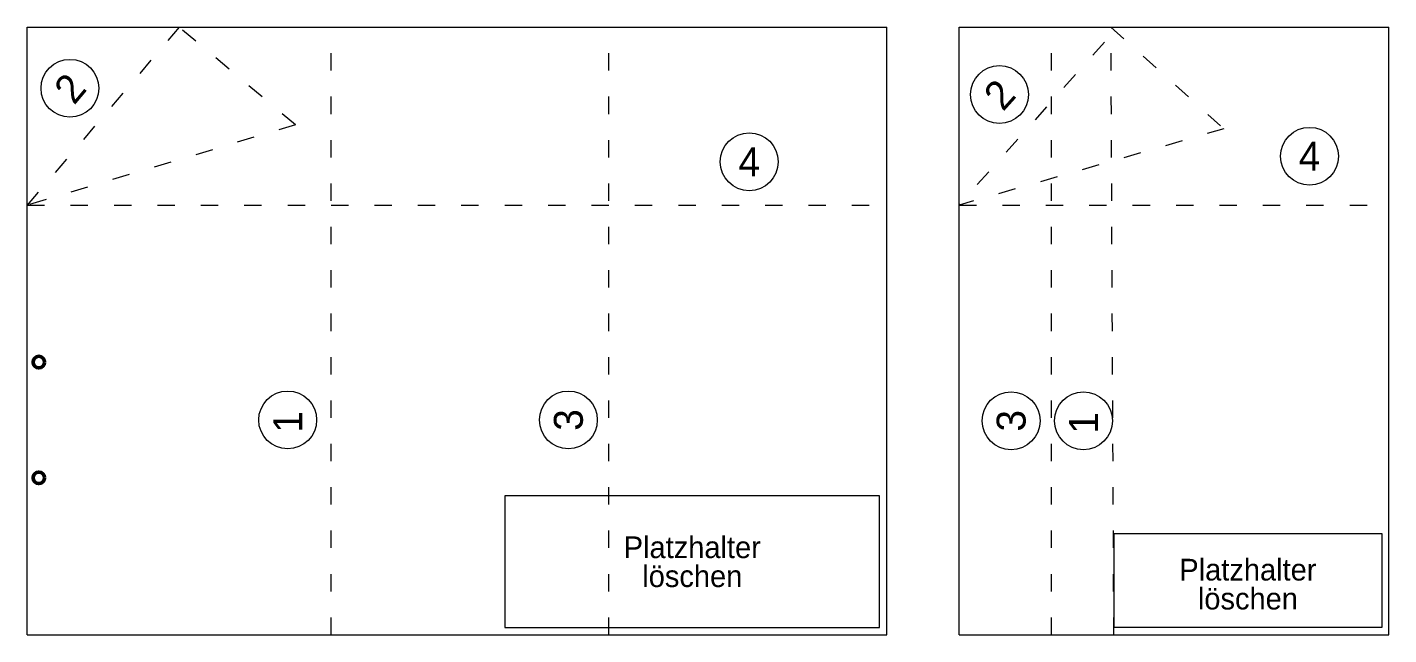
# Model space of a CAD drawing. Header units: millimetres. Extents: x -10 to 4154, y -219 to 3798.
# Drawn here: x 2128 to 3069, y 1598 to 2018 of the extents above; entities that cross this region are included whole.
import ezdxf
from ezdxf.enums import TextEntityAlignment as Align

# ---------------------------------------------------------------- set-up
doc = ezdxf.new("R2010")
doc.units = ezdxf.units.MM
doc.linetypes.add('ACAD_ISO03W100', pattern=[30, 12, -18])
for name, color, linetype, lineweight, true_color in [('Blattformate', 2, 'Continuous', 5, 0xffff00), ('Faltung', 7, 'ACAD_ISO03W100', 0, 0x000000), ('Hilfe', 6, 'Continuous', 5, 0xff00ff), ('Lochung', 94, 'Continuous', 50, 0x008000), ('Nr', 1, 'Continuous', 5, 0xff0000), ('Platzhalter PK', 1, 'Continuous', 5, 0xff0000)]:
    doc.layers.add(name, color=color, linetype=linetype, lineweight=lineweight, true_color=true_color)
doc.styles.add('textstyle106', font='')
doc.styles.add('textstyle107', font='')
doc.styles.add('textstyle108', font='')
doc.styles.add('textstyle110', font='')
doc.styles.add('textstyle111', font='')
doc.styles.add('textstyle112', font='')
doc.styles.add('textstyle113', font='')
doc.styles.add('textstyle119', font='')
doc.styles.add('textstyle209', font='')
doc.styles.add('textstyle240', font='')
doc.styles.add('textstyle241', font='')
doc.styles.add('textstyle245', font='')
doc.styles.get('textstyle106').set_extended_font_data('TGL 31034-1')
doc.styles.get('textstyle107').set_extended_font_data('TGL 31034-1')
doc.styles.get('textstyle108').set_extended_font_data('TGL 31034-1')
doc.styles.get('textstyle110').set_extended_font_data('TGL 31034-1')
doc.styles.get('textstyle111').set_extended_font_data('TGL 31034-1')
doc.styles.get('textstyle112').set_extended_font_data('TGL 31034-1')
doc.styles.get('textstyle113').set_extended_font_data('TGL 31034-1')
doc.styles.get('textstyle119').set_extended_font_data('TGL 31034-1')
doc.styles.get('textstyle209').set_extended_font_data('TGL 31034-1')
doc.styles.get('textstyle240').set_extended_font_data('TGL 31034-1')
doc.styles.get('textstyle241').set_extended_font_data('TGL 31034-1')
doc.styles.get('textstyle245').set_extended_font_data('TGL 31034-1')

msp = doc.modelspace()

# ---------------------------------------------------------------- linework, layer by layer
at = {"layer": 'Blattformate'}
for p, q in [((2127.71, 1598.13), (2127.71, 2018.13)), ((2127.71, 2018.13), (2721.71, 2018.13)), ((2721.71, 1598.13), (2721.71, 2018.13)), ((2771.71, 1598.13), (2771.71, 2018.13)), ((2771.71, 2018.13), (3068.71, 2018.13)), ((3068.71, 1598.13), (3068.71, 2018.13)), ((2127.71, 1598.13), (2721.71, 1598.13)), ((2771.71, 1598.13), (3068.71, 1598.13))]:
    msp.add_line(p, q, dxfattribs=at)
at = {"layer": 'Faltung'}
for p, q in [((2232.71, 2018.13), (2127.71, 1895.13)), ((2313.15, 1950.64), (2232.71, 2018.13)), ((2337.71, 1598.13), (2337.71, 2018.13)), ((2529.71, 1598.13), (2529.71, 2018.13)), ((2835.71, 1598.13), (2835.71, 2018.13)), ((2878.71, 1598.13), (2876.71, 2018.13)), ((2876.71, 2018.13), (2954.74, 1947.87)), ((2872.18, 2007.86), (2771.71, 1895.13)), ((2313.15, 1950.64), (2127.71, 1895.13)), ((2954.74, 1947.87), (2771.71, 1895.13)), ((2127.71, 1895.13), (2721.71, 1895.13)), ((2771.71, 1895.13), (3068.71, 1895.13))]:
    msp.add_line(p, q, dxfattribs=at)
at = {"layer": 'Lochung'}
for centre in [(2135.71, 1786.63), (2135.71, 1706.63)]:
    msp.add_circle(centre, 4, dxfattribs=at)
at = {"layer": 'Nr'}
for centre in [(2157.23, 1975.91), (2799.65, 1971.57), (3013.95, 1928.92), (2626.71, 1925.13), (2307.71, 1746.63), (2501.71, 1746.63), (2807.71, 1746.07), (2857.71, 1746.07)]:
    msp.add_circle(centre, 20, dxfattribs=at)
at = {"layer": 'Platzhalter PK'}
for p, q in [((2716.85, 1694.13), (2457.85, 1694.13)), ((2457.85, 1694.13), (2457.85, 1603.13)), ((2716.85, 1603.13), (2716.85, 1694.13)), ((2878.85, 1668.13), (3063.85, 1668.13)), ((2878.85, 1603.13), (2878.85, 1668.13)), ((3063.85, 1668.13), (3063.85, 1603.13)), ((2457.85, 1603.13), (2716.85, 1603.13)), ((3063.85, 1603.13), (2878.85, 1603.13))]:
    msp.add_line(p, q, dxfattribs=at)

# ---------------------------------------------------------------- texts
at = {"layer": 'Hilfe'}
for s, style, p in [('Platzhalter', 'textstyle209', (2587.35, 1658.63)), ('löschen', 'textstyle240', (2587.35, 1638.63)), ('Platzhalter', 'textstyle245', (2971.35, 1643.13)), ('löschen', 'textstyle241', (2971.35, 1623.13))]:
    msp.add_text(s, height=15, dxfattribs=dict(at, style=style)).set_placement(p, align=Align.MIDDLE_CENTER)
at = {"layer": 'Nr'}
for s, rotation, style, p in [('2', 50, 'textstyle119', (2157.23, 1975.91)), ('2', 48, 'textstyle113', (2799.65, 1971.57)), ('1', 90, 'textstyle110', (2307.77, 1745.22)), ('3', 90, 'textstyle111', (2501.71, 1746.63)), ('3', 90, 'textstyle107', (2807.71, 1746.07)), ('1', 90, 'textstyle106', (2857.77, 1744.66))]:
    msp.add_text(s, height=20, rotation=rotation, dxfattribs=dict(at, style=style)).set_placement(p, align=Align.MIDDLE_CENTER)
for style, p in [('textstyle108', (3013.95, 1928.92)), ('textstyle112', (2626.71, 1925.13))]:
    msp.add_text('4', height=20, dxfattribs=dict(at, style=style)).set_placement(p, align=Align.MIDDLE_CENTER)

doc.saveas('drawing.dxf')
